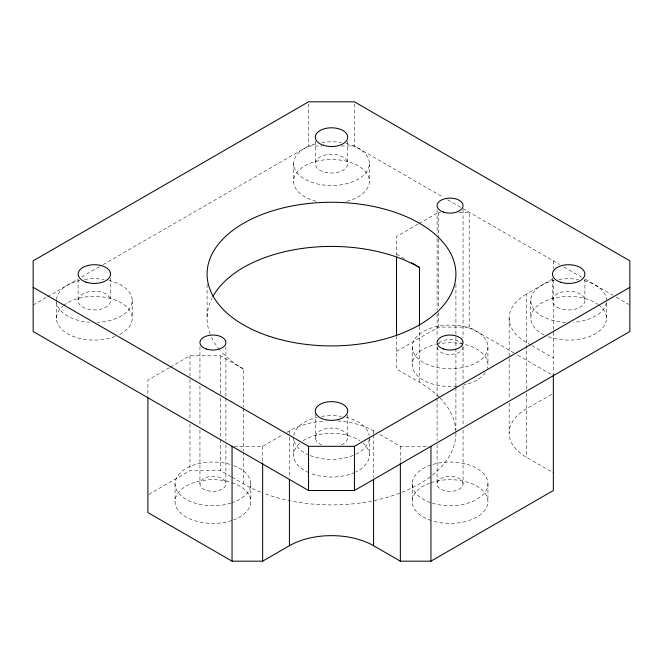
<?xml version="1.0" encoding="UTF-8"?>
<svg xmlns="http://www.w3.org/2000/svg" width="663" height="663" viewBox="0 0 663 663"><rect width="100%" height="100%" fill="white"/><g stroke="black" fill="none" stroke-linecap="round" stroke-linejoin="round"><path stroke-width="0.5" stroke-dasharray="3.31 2.49" d="M33.15 304.997L46.609 297.231M47.504 296.709L78.002 279.106M81.59 277.035L99.533 266.675M103.121 264.603L308.552 146.001L321.812 146.001M169.388 367.675L147.899 380.081L147.899 396.64M170.283 367.161L189.974 355.791L220.572 355.791L243.528 369.042L243.528 407.322M418.013 224.135L396.524 236.542L396.524 255.164M418.908 223.622L438.599 212.251L440.638 212.251M148.794 494.399L189.974 470.631L220.572 470.631L231.163 476.738M396.524 351.373L438.599 327.083L469.197 327.083L515.748 353.959M234.089 446.332L262.647 446.332L283.176 434.48M286.748 432.417L289.424 430.875A59.504 34.352 0 0 1 325.293 420.997M526.571 389.14L526.571 293.958L553.348 278.501L553.348 375.664L516.643 354.481M551.566 394.369L526.571 408.789A59.504 34.352 0 0 0 526.571 457.379L553.348 472.835M341.188 146.001L354.448 146.001L443.199 197.243M459.003 212.251L469.197 212.251L469.197 327.083M379.824 434.48L400.353 446.332L428.911 446.332M447.682 199.828L559.58 264.429M564.022 266.998L581.816 277.267M585.371 279.322L612.952 295.242M616.507 297.297L628.963 304.483M396.524 254.211L404.471 258.794M531.038 345.116L526.571 342.539A59.504 34.352 0 0 1 526.571 293.958M531.933 345.63L553.348 358.003M439.246 397.17A124.412 71.828 0 0 0 419.472 382.294L396.524 369.042L396.524 336.895M337.707 420.997A59.504 34.352 0 0 1 373.576 430.875L376.252 432.417M232.05 477.252L243.528 483.874A124.412 71.828 0 0 0 261.462 492.452M606.512 318.248L606.512 300.579A37.866 21.862 0 0 0 583.142 280.383M584.882 279.181L584.882 300.579M553.348 260.832L553.348 268.681M552.42 278.162L552.42 300.579M530.781 300.579L530.781 318.248M526.571 393.234L526.571 457.379M509.151 318.248L509.151 357.564M509.151 358.6L509.151 398.944M509.151 403.079L509.151 433.088M487.943 346.956A37.866 21.862 0 0 1 431.141 365.893A37.866 21.862 0 0 1 431.141 328.028A37.866 21.862 0 0 1 487.943 346.956L487.943 364.625M487.943 483.874L487.943 501.543M463.056 209.748L463.056 337.674M463.056 346.666L463.056 381.747M463.056 385.866L463.056 426.102M463.056 430.229L463.056 483.874A12.987 7.492 0 0 1 443.58 490.371A12.987 7.492 0 0 1 443.58 477.385A12.987 7.492 0 0 1 463.056 483.874M455.912 284.41L455.912 347.387M455.912 348.423L455.912 386.62M455.912 387.656L455.912 429.989M438.599 212.251L438.599 238.116M438.599 239.144L438.599 308.461M438.599 312.604L438.599 327.083M437.091 209.748L437.091 233.475M437.091 238.639L437.091 309.82M437.091 313.947L437.091 337.674M437.091 346.666L437.091 397.22M437.091 398.248L437.091 440.547M437.091 444.674L437.091 483.874M419.472 326.428L419.472 382.294M412.212 346.956L412.212 364.625M412.212 483.874L412.212 501.543M400.353 446.332L400.353 462.89M373.576 430.875L373.576 433.975M373.576 435.011L373.576 477.426M369.366 163.662L369.366 181.331M369.366 437.497L369.366 455.166M354.448 103.884L354.448 146.001M347.727 141.244L347.727 163.662A16.227 9.373 0 0 1 323.387 171.775A16.227 9.373 0 0 1 323.387 155.548A16.227 9.373 0 0 1 347.727 163.662M347.594 414.905L347.594 436.312M315.406 413.206L315.406 438.691M315.273 141.244L315.273 163.662M308.552 103.884L308.552 146.001M293.634 163.662L293.634 181.331M293.634 437.497L293.634 455.166M289.424 430.875L289.424 436.047M289.424 437.083L289.424 477.426M262.647 446.332L262.647 462.89M250.788 483.874L250.788 501.543M243.528 408.358L243.528 450.774M243.528 451.81L243.528 483.874M225.909 346.666L225.909 397.22M225.909 398.248L225.909 440.547M225.909 444.674L225.909 483.874A12.987 7.492 0 0 1 206.433 490.371A12.987 7.492 0 0 1 206.433 477.385A12.987 7.492 0 0 1 225.909 483.874M220.572 355.791L220.572 394.071M220.572 398.206L220.572 438.558M220.572 439.594L220.572 470.631M207.088 284.352L207.088 318.248M199.944 346.666L199.944 381.747M199.944 385.866L199.944 426.102M199.944 430.229L199.944 483.874M189.974 355.791L189.974 378.548M189.974 379.584L189.974 419.936M189.974 424.071L189.974 470.631M175.057 483.874L175.057 501.543M132.219 300.579L132.219 318.248M110.58 278.162L110.58 300.579A16.227 9.373 0 0 1 86.24 308.693A16.227 9.373 0 0 1 86.24 292.466A16.227 9.373 0 0 1 110.58 300.579M78.118 279.181L78.118 300.579M56.488 318.248L56.488 300.579A37.866 21.862 0 0 0 89.406 322.259M321.572 444.914A16.227 9.373 0 0 1 319.574 431.141A16.227 9.373 0 0 1 343.509 431.199A16.227 9.373 0 0 1 341.329 444.956M463.056 346.956A12.987 7.492 0 0 1 448.379 354.39A12.987 7.492 0 0 1 437.539 345.017M438.831 343.21A12.987 7.492 0 0 1 451.768 339.531A12.987 7.492 0 0 1 462.617 345.017M243.528 369.042A124.412 71.828 0 0 1 220.373 350.545M219.693 349.757A124.412 71.828 0 0 1 210.453 334.848M210.105 333.986A124.412 71.828 0 0 1 212.011 298.242M455.912 433.088A124.412 71.828 0 0 1 431.025 476.191M430.204 476.813A124.412 71.828 0 0 1 263.302 493.164M439.917 397.85A124.412 71.828 0 0 1 455.904 432.077M63.565 305.519A37.866 21.862 0 0 1 120.078 302.212A37.866 21.862 0 0 1 118.694 334.989M115.147 336.514A37.866 21.862 0 0 1 67.477 333.655A37.866 21.862 0 0 1 62.861 306.107M316.094 201.303A37.866 21.862 0 0 1 301.665 167.872A37.866 21.862 0 0 1 361.335 167.872A37.866 21.862 0 0 1 346.906 201.303M231.859 482.614A37.866 21.862 0 0 1 233.724 519.809M231.859 520.48A37.866 21.862 0 0 1 175.065 501.825A37.866 21.862 0 0 1 230.997 482.332M431.141 482.614A37.866 21.862 0 0 1 487.927 500.971A37.866 21.862 0 0 1 432.873 521.019M431.141 520.48A37.866 21.862 0 0 1 430.204 482.937M485.324 372.614A37.866 21.862 0 0 1 463.636 385.037M456.981 386.123A37.866 21.862 0 0 1 413.77 370.841A37.866 21.862 0 0 1 435.583 344.428M436.511 344.213A37.866 21.862 0 0 1 474.169 347.76A37.866 21.862 0 0 1 487.363 368.429M598.689 304.939A37.866 21.862 0 0 1 596.385 333.133A37.866 21.862 0 0 1 547.853 336.514M544.306 334.989A37.866 21.862 0 0 1 542.019 302.709A37.866 21.862 0 0 1 597.918 304.375M362.993 443.025A37.866 21.862 0 0 1 355.849 471.907M354.987 472.313A37.866 21.862 0 0 1 309.787 473.075M308.892 472.702A37.866 21.862 0 0 1 300.007 443.025M303.041 440.746A37.866 21.862 0 0 1 359.959 440.746M108.84 280.383A37.866 21.862 0 0 1 131.746 304.002A37.866 21.862 0 0 1 97.312 322.375M56.521 299.635A37.866 21.862 0 0 1 79.858 280.383M84.549 279.463A37.866 21.862 0 0 1 104.149 279.463M345.987 143.465A37.866 21.862 0 0 1 361.542 176.971A37.866 21.862 0 0 1 301.458 176.971A37.866 21.862 0 0 1 317.013 143.465M321.696 142.545A37.866 21.862 0 0 1 341.304 142.545M606.372 302.485A37.866 21.862 0 0 1 573.594 322.259M565.688 322.375A37.866 21.862 0 0 1 531.254 304.002A37.866 21.862 0 0 1 554.16 280.383M558.851 279.463A37.866 21.862 0 0 1 578.451 279.463M369.225 439.403A37.866 21.862 0 0 1 354.108 455.033M353.213 455.406A37.866 21.862 0 0 1 309.787 455.406M308.892 455.033A37.866 21.862 0 0 1 293.775 439.403M293.775 435.599A37.866 21.862 0 0 1 317.013 417.3M321.696 416.381A37.866 21.862 0 0 1 341.304 416.381M345.987 417.3A37.866 21.862 0 0 1 369.225 435.599M233.724 465.608A37.866 21.862 0 0 1 231.859 502.811M230.997 503.084A37.866 21.862 0 0 1 175.065 483.592A37.866 21.862 0 0 1 231.859 464.945M432.873 464.398A37.866 21.862 0 0 1 487.927 484.446A37.866 21.862 0 0 1 431.141 502.811M430.204 502.488A37.866 21.862 0 0 1 431.141 464.945M557.177 307.209A16.227 9.373 0 0 0 584.327 303.008A16.227 9.373 0 0 0 564.453 291.529A16.227 9.373 0 0 0 557.177 307.209"/><path stroke-width="0.99" d="M33.15 287.336L308.552 446.332L354.448 446.332L629.85 287.336M354.448 490.504L629.85 331.5L629.85 260.832L354.448 101.829L308.552 101.829L33.15 260.832L33.15 331.5L308.552 490.504L354.448 490.504L354.448 446.332M147.899 397.667L147.899 512.582L232.05 561.171L262.647 561.171L289.424 545.707A59.504 34.352 0 0 1 373.576 545.707L400.353 561.171L430.95 561.171L553.348 490.504L553.348 374.554M411.532 262.871L419.472 267.454L419.472 325.392M430.95 446.332L430.95 561.171M400.353 462.89L400.353 561.171M396.524 257.236L396.524 335.934M373.576 479.498L373.576 545.707M308.552 446.332L308.552 490.504M289.424 479.498L289.424 545.707M262.647 462.89L262.647 561.171M232.05 446.332L232.05 561.171M212.898 296.56A124.412 71.828 0 0 1 419.472 267.454M321.572 418.411A16.227 9.373 0 0 0 347.578 412.253A16.227 9.373 0 0 0 325.342 402.333A16.227 9.373 0 0 0 321.572 418.411M86.24 282.198A16.227 9.373 0 0 0 110.58 274.084A16.227 9.373 0 0 0 86.24 265.971A16.227 9.373 0 0 0 86.24 282.198M323.387 145.28A16.227 9.373 0 0 0 347.727 137.166A16.227 9.373 0 0 0 323.387 129.053A16.227 9.373 0 0 0 323.387 145.28M560.533 282.198A16.227 9.373 0 0 0 584.882 274.084A16.227 9.373 0 0 0 560.533 265.971A16.227 9.373 0 0 0 560.533 282.198M269.294 336.29A124.412 71.828 0 0 0 455.912 274.084A124.412 71.828 0 0 0 269.294 211.878A124.412 71.828 0 0 0 269.294 336.29M443.58 212.119A12.987 7.492 0 0 0 463.056 205.621A12.987 7.492 0 0 0 443.58 199.132A12.987 7.492 0 0 0 443.58 212.119M206.433 349.028A12.987 7.492 0 0 0 225.909 342.539A12.987 7.492 0 0 0 206.433 336.05A12.987 7.492 0 0 0 206.433 349.028M443.58 349.028A12.987 7.492 0 0 0 463.056 342.539A12.987 7.492 0 0 0 443.58 336.05A12.987 7.492 0 0 0 443.58 349.028"/></g></svg>
